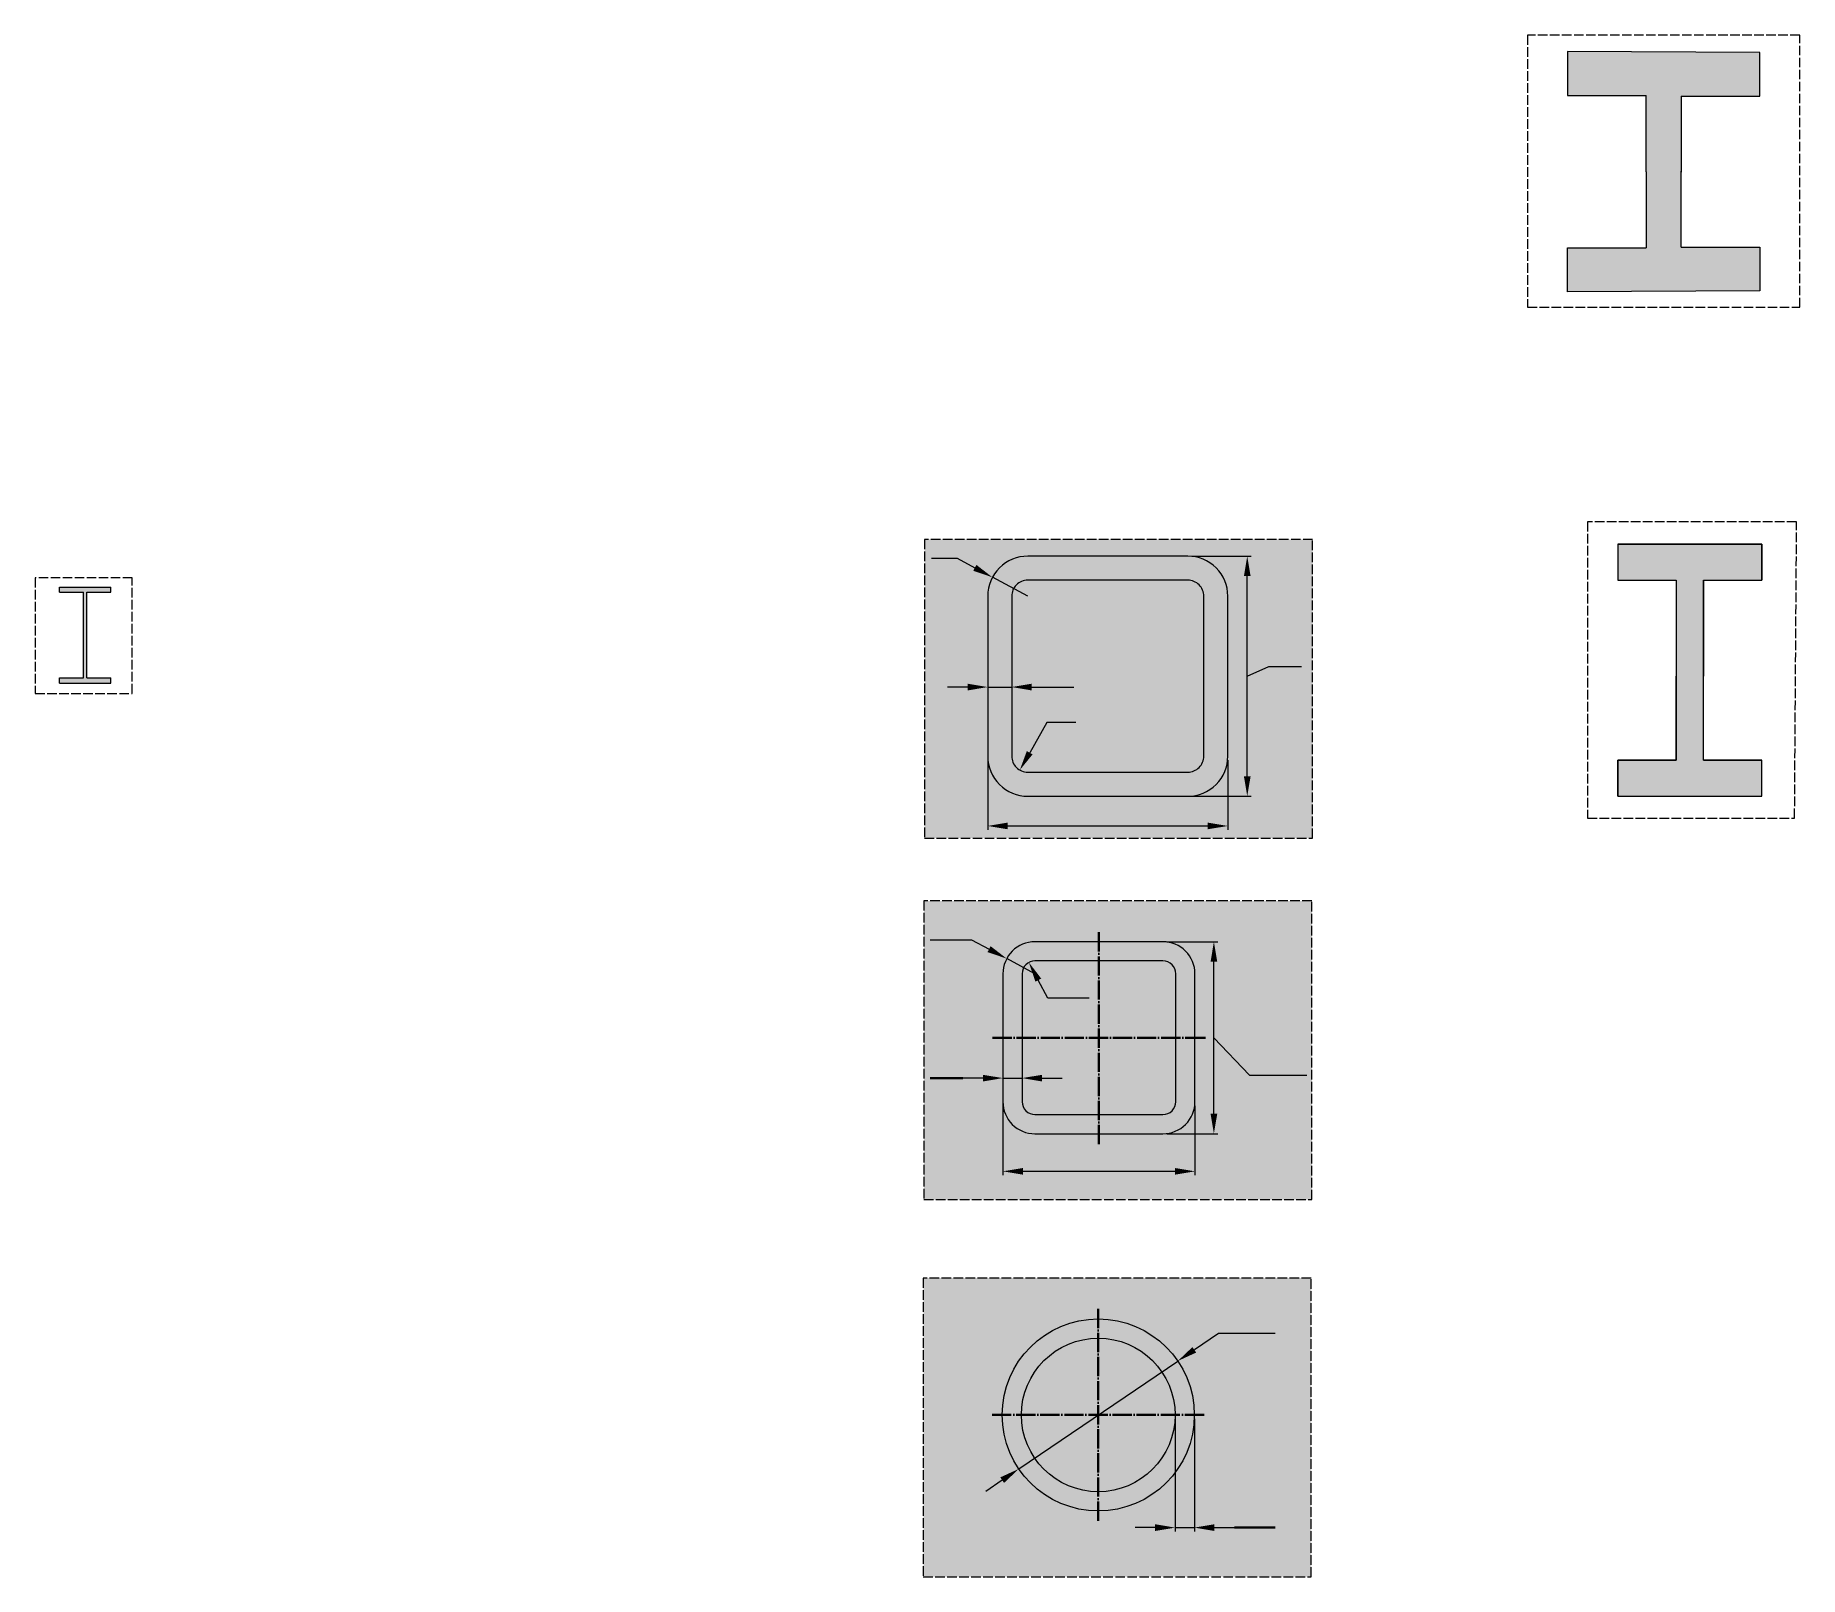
# Model space of a CAD drawing. Header units: inches. Extents: x 655 to 4914, y -744 to 1590.
# Drawn here: x 655 to 2859, y -350 to 1577 of the extents above; entities that cross this region are included whole.
import ezdxf

# ---------------------------------------------------------------- set-up
doc = ezdxf.new("R2010")
doc.units = ezdxf.units.IN
doc.linetypes.add('ACAD_ISO02W100', pattern=[15, 12, -3])
doc.linetypes.add('ACAD_ISO04W100', pattern=[30, 24, -3, 0, -3])
doc.layers.get('0').update_dxf_attribs({"color": 250})
doc.layers.add('2', color=30, linetype='ACAD_ISO02W100')
doc.layers.add('dashdot', color=254, linetype='ACAD_ISO04W100', lineweight=50)
doc.layers.add('sizes', color=254, linetype='Continuous', lineweight=50)
doc.styles.get("Standard").update_dxf_attribs({"font": 'arial.ttf'})
doc.dimstyles.new('Copy of Standard2', dxfattribs={"dimtxt": 10, "dimasz": 25, "dimexe": 5, "dimexo": 5, "dimgap": 1, "dimtad": 1, "dimtoh": 1, "dimdec": 1, "dimzin": 0, "dimdsep": 46, "dimtxsty": 'Standard', "dimcen": 0, "dimadec": 0, "dimazin": 0, "dimtfac": 1, "dimtdec": 1, "dimtmove": 1, "dimatfit": 3, "dimfxl": 1, "dimtolj": 1, "dimtzin": 0, "dimarcsym": 1})
doc.dimstyles.new('Standard2', dxfattribs={"dimtxt": 10, "dimasz": 25, "dimexe": 5, "dimexo": 5, "dimgap": 1, "dimtad": 1, "dimtoh": 1, "dimdec": 1, "dimzin": 0, "dimdsep": 46, "dimtxsty": 'Standard', "dimcen": 0, "dimadec": 0, "dimazin": 0, "dimtfac": 1, "dimtdec": 1, "dimtofl": 0, "dimtmove": 0, "dimatfit": 3, "dimfxl": 1, "dimtolj": 1, "dimtzin": 0, "dimarcsym": 1})

# ---------------------------------------------------------------- blocks, each defined once
blk = doc.blocks.new('*D23')
at = {"layer": 'Defpoints', "color": 0, "transparency": 16777216}
for p in [(1844.4, 682.8), (2144.4, 675.8), (2144.4, 588.6)]:
    blk.add_point(p, dxfattribs=at)
at = {"layer": 'sizes', "color": 0, "lineweight": -2, "transparency": 16777216}
for p, q in [((1844.4, 677.8), (1844.4, 583.6)), ((2144.4, 670.8), (2144.4, 583.6)), ((1869.4, 588.6), (2119.4, 588.6))]:
    blk.add_line(p, q, dxfattribs=at)
at = {"layer": 'sizes', "color": 0, "transparency": 16777216}
for points in [[(1869.4, 592.8), (1869.4, 584.5), (1844.4, 588.6)], [(2119.4, 592.8), (2119.4, 584.5), (2144.4, 588.6)]]:
    blk.add_solid(points, dxfattribs=at)
at = {"layer": 'sizes', "color": 0, "transparency": 16777216, "insert": (1994.4, 594.6), "char_height": 10, "attachment_point": 5}
blk.add_mtext('\\A1;      ', dxfattribs=at)
blk = doc.blocks.new('*D27')
at = {"layer": 'Defpoints', "color": 0, "transparency": 16777216}
for p in [(2094.4, 925.8), (2168.7, 925.8), (2094.4, 625.8)]:
    blk.add_point(p, dxfattribs=at)
at = {"layer": 'sizes', "color": 0, "lineweight": -2, "transparency": 16777216}
for p, q in [((2099.4, 925.8), (2173.7, 925.8)), ((2168.7, 650.8), (2168.7, 900.8)), ((2168.7, 775.8), (2195.7, 787.7)), ((2195.7, 787.7), (2236.6, 787.7)), ((2099.4, 625.8), (2173.7, 625.8))]:
    blk.add_line(p, q, dxfattribs=at)
at = {"layer": 'sizes', "color": 0, "transparency": 16777216}
for points in [[(2164.5, 900.8), (2172.9, 900.8), (2168.7, 925.8)], [(2164.5, 650.8), (2172.9, 650.8), (2168.7, 625.8)]]:
    blk.add_solid(points, dxfattribs=at)
at = {"layer": 'sizes', "color": 0, "transparency": 16777216, "insert": (2216.1, 793.7), "char_height": 10, "attachment_point": 5}
blk.add_mtext('\\A1;          ', dxfattribs=at)
blk = doc.blocks.new('*D28')
at = {"layer": 'Defpoints', "color": 0, "transparency": 16777216}
for p in [(1850.3, 899.4), (1894.4, 875.8)]:
    blk.add_point(p, dxfattribs=at)
at = {"layer": 'sizes', "color": 0, "lineweight": -2, "transparency": 16777216}
for p, q in [((1774.2, 923.1), (1806.3, 923.1)), ((1806.3, 923.1), (1828.3, 911.2)), ((1894.4, 875.8), (1850.3, 899.4))]:
    blk.add_line(p, q, dxfattribs=at)
at = {"layer": 'sizes', "color": 0, "transparency": 16777216}
blk.add_solid([(1830.3, 914.9), (1826.3, 907.6), (1850.3, 899.4)], dxfattribs=at)
at = {"layer": 'sizes', "color": 0, "transparency": 16777216, "insert": (1789.8, 929.1), "char_height": 10, "attachment_point": 5}
blk.add_mtext('\\A1;        ', dxfattribs=at)
blk = doc.blocks.new('*D29')
at = {"layer": 'Defpoints', "color": 0, "transparency": 16777216}
for p in [(1894.4, 675.8), (1884.5, 658.4)]:
    blk.add_point(p, dxfattribs=at)
at = {"layer": 'sizes', "color": 0, "lineweight": -2, "transparency": 16777216}
for p, q in [((1918.4, 717.9), (1896.9, 680.2)), ((1954.4, 717.9), (1918.4, 717.9))]:
    blk.add_line(p, q, dxfattribs=at)
at = {"layer": 'sizes', "color": 0, "transparency": 16777216}
blk.add_solid([(1893.3, 682.2), (1900.5, 678.1), (1884.5, 658.4)], dxfattribs=at)
at = {"layer": 'sizes', "color": 0, "transparency": 16777216, "insert": (1936.9, 723.9), "char_height": 10, "attachment_point": 5}
blk.add_mtext('\\A1;         ', dxfattribs=at)
blk = doc.blocks.new('*D30')
at = {"layer": 'Defpoints', "color": 0, "transparency": 16777216}
for p in [(1844.4, 775.8), (1874.4, 775.8), (1874.4, 762.2)]:
    blk.add_point(p, dxfattribs=at)
at = {"layer": 'sizes', "color": 0, "lineweight": -2, "transparency": 16777216}
for p, q in [((1819.4, 762.2), (1794.4, 762.2)), ((1844.4, 770.8), (1844.4, 757.2)), ((1844.4, 762.2), (1874.4, 762.2)), ((1874.4, 770.8), (1874.4, 757.2)), ((1899.4, 762.2), (1924.4, 762.2))]:
    blk.add_line(p, q, dxfattribs=at)
at = {"layer": 'sizes', "color": 0, "transparency": 16777216}
for points in [[(1819.4, 766.4), (1819.4, 758), (1844.4, 762.2)], [(1899.4, 766.4), (1899.4, 758), (1874.4, 762.2)]]:
    blk.add_solid(points, dxfattribs=at)
at = {"layer": 'sizes', "color": 0, "transparency": 16777216, "insert": (1939.7, 778.7), "char_height": 10, "attachment_point": 5}
blk.add_mtext('\\A1;         ', dxfattribs=at)
blk = doc.blocks.new('*D47')
at = {"layer": 'Defpoints', "color": 0, "transparency": 16777216}
for p in [(1863.4, 249.5), (2103.4, 243.9), (2103.4, 157)]:
    blk.add_point(p, dxfattribs=at)
at = {"layer": 'sizes', "color": 0, "lineweight": -2, "transparency": 16777216}
for p, q in [((1863.4, 244.5), (1863.4, 152)), ((2103.4, 238.9), (2103.4, 152)), ((1888.4, 157), (2078.4, 157))]:
    blk.add_line(p, q, dxfattribs=at)
at = {"layer": 'sizes', "color": 0, "transparency": 16777216}
for points in [[(1888.4, 161.1), (1888.4, 152.8), (1863.4, 157)], [(2078.4, 161.1), (2078.4, 152.8), (2103.4, 157)]]:
    blk.add_solid(points, dxfattribs=at)
at = {"layer": 'sizes', "color": 0, "transparency": 16777216, "insert": (1983.4, 163), "char_height": 10, "attachment_point": 5}
blk.add_mtext('\\A1;      ', dxfattribs=at)
blk = doc.blocks.new('*D49')
at = {"layer": 'Defpoints', "color": 0, "transparency": 16777216}
for p in [(2063.4, 443.9), (2127, 443.9), (2063.4, 203.9)]:
    blk.add_point(p, dxfattribs=at)
at = {"layer": 'sizes', "color": 0, "lineweight": -2, "transparency": 16777216}
for p, q in [((2068.4, 443.9), (2132, 443.9)), ((2127, 228.9), (2127, 418.9)), ((2127, 323.9), (2171.3, 277.2)), ((2171.3, 277.2), (2243.1, 277.2)), ((2068.4, 203.9), (2132, 203.9))]:
    blk.add_line(p, q, dxfattribs=at)
at = {"layer": 'sizes', "color": 0, "transparency": 16777216}
for points in [[(2122.9, 418.9), (2131.2, 418.9), (2127, 443.9)], [(2122.9, 228.9), (2131.2, 228.9), (2127, 203.9)]]:
    blk.add_solid(points, dxfattribs=at)
at = {"layer": 'sizes', "color": 0, "transparency": 16777216, "insert": (2207.2, 283.2), "char_height": 10, "attachment_point": 5}
blk.add_mtext('\\A1;                  ', dxfattribs=at)
blk = doc.blocks.new('*D50')
at = {"layer": 'Defpoints', "color": 0, "transparency": 16777216}
for p in [(1868.2, 422.8), (1903.4, 403.9)]:
    blk.add_point(p, dxfattribs=at)
at = {"layer": 'sizes', "color": 0, "lineweight": -2, "transparency": 16777216}
for p, q in [((1772.6, 446.4), (1824.1, 446.4)), ((1824.1, 446.4), (1846.1, 434.6)), ((1903.4, 403.9), (1868.2, 422.8))]:
    blk.add_line(p, q, dxfattribs=at)
at = {"layer": 'sizes', "color": 0, "transparency": 16777216}
blk.add_solid([(1848.1, 438.3), (1844.2, 431), (1868.2, 422.8)], dxfattribs=at)
at = {"layer": 'sizes', "color": 0, "transparency": 16777216, "insert": (1797.9, 452.4), "char_height": 10, "attachment_point": 5}
blk.add_mtext('\\A1;             ', dxfattribs=at)
blk = doc.blocks.new('*D51')
at = {"layer": 'Defpoints', "color": 0, "transparency": 16777216}
for p in [(1863.4, 273.5), (1887.4, 273.5), (1887.4, 273.5)]:
    blk.add_point(p, dxfattribs=at)
at = {"layer": 'sizes', "color": 0, "lineweight": -2, "transparency": 16777216}
for p, q in [((1838.4, 273.5), (1813.4, 273.5)), ((1863.4, 273.5), (1887.4, 273.5)), ((1912.4, 273.5), (1937.4, 273.5))]:
    blk.add_line(p, q, dxfattribs=at)
at = {"layer": 'sizes', "color": 0, "transparency": 16777216}
for points in [[(1838.4, 277.6), (1838.4, 269.3), (1863.4, 273.5)], [(1912.4, 277.6), (1912.4, 269.3), (1887.4, 273.5)]]:
    blk.add_solid(points, dxfattribs=at)
at = {"layer": 'sizes', "color": 0, "transparency": 16777216, "insert": (1813.4, 279.5), "char_height": 10, "attachment_point": 5}
blk.add_mtext('\\A1;         ', dxfattribs=at)
blk = doc.blocks.new('*D73')
at = {"layer": 'Defpoints', "color": 0, "transparency": 16777216}
for p in [(2081.9, -80.1), (1883.3, -214.9)]:
    blk.add_point(p, dxfattribs=at)
at = {"layer": 'sizes', "color": 0, "lineweight": -2, "transparency": 16777216}
for p, q in [((2132.7, -45.6), (2102.6, -66.1)), ((2203.6, -45.6), (2132.7, -45.6)), ((1883.3, -214.9), (2081.9, -80.1)), ((1862.6, -228.9), (1841.9, -243))]:
    blk.add_line(p, q, dxfattribs=at)
at = {"layer": 'sizes', "color": 0, "transparency": 16777216}
for points in [[(2100.2, -62.7), (2104.9, -69.5), (2081.9, -80.1)], [(1860.2, -225.5), (1864.9, -232.4), (1883.3, -214.9)]]:
    blk.add_solid(points, dxfattribs=at)
at = {"layer": 'sizes', "color": 0, "transparency": 16777216, "insert": (2168.7, -39.6), "char_height": 10, "attachment_point": 5}
blk.add_mtext('\\A1;                  ', dxfattribs=at)
blk = doc.blocks.new('*D74')
at = {"layer": 'Defpoints', "color": 0, "transparency": 16777216}
for p in [(2078.6, -147.5), (2102.6, -147.5), (2102.6, -288.3)]:
    blk.add_point(p, dxfattribs=at)
at = {"layer": 'sizes', "color": 0, "lineweight": -2, "transparency": 16777216}
for p, q in [((2078.6, -152.5), (2078.6, -293.3)), ((2102.6, -152.5), (2102.6, -293.3)), ((2053.6, -288.3), (2028.6, -288.3)), ((2078.6, -288.3), (2102.6, -288.3)), ((2127.6, -288.3), (2152.6, -288.3))]:
    blk.add_line(p, q, dxfattribs=at)
at = {"layer": 'sizes', "color": 0, "transparency": 16777216}
for points in [[(2053.6, -284.1), (2053.6, -292.5), (2078.6, -288.3)], [(2127.6, -284.1), (2127.6, -292.5), (2102.6, -288.3)]]:
    blk.add_solid(points, dxfattribs=at)
at = {"layer": 'sizes', "color": 0, "transparency": 16777216, "insert": (2147.6, -282.3), "char_height": 10, "attachment_point": 5}
blk.add_mtext('\\A1;                  ', dxfattribs=at)
blk = doc.blocks.new('*D88')
at = {"layer": 'Defpoints', "color": 0, "transparency": 16777216}
for p in [(1895.9, 418), (1903.4, 403.9)]:
    blk.add_point(p, dxfattribs=at)
at = {"layer": 'sizes', "color": 0, "lineweight": -2, "transparency": 16777216}
for p, q in [((1919.6, 373.5), (1907.6, 396)), ((1971.1, 373.5), (1919.6, 373.5))]:
    blk.add_line(p, q, dxfattribs=at)
at = {"layer": 'sizes', "color": 0, "transparency": 16777216}
blk.add_solid([(1911.3, 397.9), (1904, 394), (1895.9, 418)], dxfattribs=at)
at = {"layer": 'sizes', "color": 0, "transparency": 16777216, "insert": (1945.8, 379.5), "char_height": 10, "attachment_point": 5}
blk.add_mtext('\\A1;             ', dxfattribs=at)

msp = doc.modelspace()

# ---------------------------------------------------------------- hatches: boundary and pattern name
at = {"true_color": 0x2fa572}
h = msp.add_hatch(color=115, dxfattribs=at)
h.dxf.hatch_style = 1
h.paths.add_polyline_path([(2568.93, 1556.32), (2568.93, 1501.32), (2666.93, 1501.32), (2666.93, 1406.32), (2666.93, 1311.32), (2568.93, 1311.32), (2568.93, 1256.32), (2808.93, 1257.26), (2808.93, 1311.79), (2710.93, 1311.79), (2710.93, 1406.79), (2710.93, 1500.86), (2808.93, 1500.86), (2808.93, 1555.39)])
at = {"true_color": 0x40c057}
h = msp.add_hatch(color=105, dxfattribs=at)
h.dxf.hatch_style = 1
h.paths.add_polyline_path([(2738.74, 895.81), (2811.74, 895.81), (2811.74, 940.81), (2631.74, 940.81), (2631.74, 895.81), (2704.74, 895.81), (2704.74, 775.81), (2704.74, 670.81), (2631.74, 670.81), (2631.74, 625.81), (2811.74, 625.81), (2811.74, 670.81), (2738.74, 670.81), (2738.74, 775.81)])
at = {"true_color": 0x139b48}
h = msp.add_hatch(color=114, dxfattribs=at)
h.dxf.hatch_style = 1
h.paths.add_polyline_path([(714.67, 880.95), (714.67, 773.55), (684.87, 773.55), (684.87, 767.25), (748.87, 767.25), (748.87, 773.55), (719.07, 773.55), (719.07, 880.95), (748.87, 880.95), (748.87, 887.25), (684.87, 887.25), (684.87, 880.95)])
at = {"true_color": 0x000000}
h = msp.add_hatch(color=18, dxfattribs=at)
h.dxf.hatch_style = 1
h.paths.add_polyline_path([(1764.73, 494.97), (1764.73, 121.75), (2249.44, 121.75), (2249.44, 494.97)])
h.paths.add_polyline_path([(1903.41, 443.92), (2063.41, 443.92, -0.4142136), (2103.41, 403.92), (2103.41, 243.92, -0.4142136), (2063.41, 203.92), (1903.41, 203.92, -0.4142136), (1863.41, 243.92), (1863.41, 403.92, -0.4142136)], flags=16)
h.paths.add_polyline_path([(1903.41, 419.92), (2063.41, 419.92, -0.4142136), (2079.41, 403.92), (2079.41, 243.92, -0.4142136), (2063.41, 227.92), (1903.41, 227.92, -0.4142136), (1887.41, 243.92), (1887.41, 403.92, -0.4142136)], flags=0)
h.paths.add_polyline_path([(1903.41, 419.92, 0.4142136), (1887.41, 403.92), (1887.41, 243.92, 0.4142136), (1903.41, 227.92), (2063.41, 227.92, 0.4142136), (2079.41, 243.92), (2079.41, 403.92, 0.4142136), (2063.41, 419.92)], flags=0)
msp.add_hatch(color=18, dxfattribs=at).paths.add_polyline_path([(1903.41, 419.92, 0.4142136), (1887.41, 403.92), (1887.41, 243.92, 0.4142136), (1903.41, 227.92), (2063.41, 227.92, 0.4142136), (2079.41, 243.92), (2079.41, 403.92, 0.4142136), (2063.41, 419.92)])
at = {"layer": 'sizes', "true_color": 0x000000}
h = msp.add_hatch(color=18, dxfattribs=at)
h.paths.add_polyline_path([(1765.65, 573.5), (2250.36, 573.5), (2250.36, 946.72), (1765.65, 946.72)])
h.paths.add_polyline_path([(1844.41, 875.81, -0.4142136), (1894.41, 925.81), (2094.41, 925.81, -0.4142136), (2144.41, 875.81), (2144.41, 675.81, -0.4142136), (2094.41, 625.81), (1894.41, 625.81, -0.4142136), (1844.41, 675.81)], flags=16)
h.paths.add_polyline_path([(1874.41, 875.81, -0.4142136), (1894.41, 895.81), (2094.41, 895.81, -0.4142136), (2114.41, 875.81), (2114.41, 675.81, -0.4142136), (2094.41, 655.81), (1894.41, 655.81, -0.4142136), (1874.41, 675.81)], flags=0)
h.paths.add_polyline_path([(1894.41, 895.81, 0.4142136), (1874.41, 875.81), (1874.41, 675.81, 0.4142136), (1894.41, 655.81), (2094.41, 655.81, 0.4142136), (2114.41, 675.81), (2114.41, 875.81, 0.4142136), (2094.41, 895.81)], flags=0)
at = {"layer": 'sizes', "true_color": 0x2fa572}
h = msp.add_hatch(color=115, dxfattribs=at)
h.paths.add_polyline_path([(1844.41, 675.81, 0.4142136), (1894.41, 625.81), (2094.41, 625.81, 0.4142136), (2144.41, 675.81), (2144.41, 875.81, 0.4142136), (2094.41, 925.81), (1894.41, 925.81, 0.4142136), (1844.41, 875.81)])
h.paths.add_polyline_path([(1874.41, 875.81, -0.4142136), (1894.41, 895.81), (2094.41, 895.81, -0.4142136), (2114.41, 875.81), (2114.41, 675.81, -0.4142136), (2094.41, 655.81), (1894.41, 655.81, -0.4142136), (1874.41, 675.81)], flags=16)
at = {"layer": 'sizes', "true_color": 0x000000}
msp.add_hatch(color=18, dxfattribs=at).paths.add_polyline_path([(1894.41, 895.81, 0.4142136), (1874.41, 875.81), (1874.41, 675.81, 0.4142136), (1894.41, 655.81), (2094.41, 655.81, 0.4142136), (2114.41, 675.81), (2114.41, 875.81, 0.4142136), (2094.41, 895.81)])
at = {"layer": 'sizes', "true_color": 0x2fa572}
h = msp.add_hatch(color=115, dxfattribs=at)
h.paths.add_polyline_path([(1863.41, 243.92, 0.4142136), (1903.41, 203.92), (2063.41, 203.92, 0.4142136), (2103.41, 243.92), (2103.41, 403.92, 0.4142136), (2063.41, 443.92), (1903.41, 443.92, 0.4142136), (1863.41, 403.92)])
h.paths.add_polyline_path([(1887.41, 403.92, -0.4142136), (1903.41, 419.92), (2063.41, 419.92, -0.4142136), (2079.41, 403.92), (2079.41, 243.92, -0.4142136), (2063.41, 227.92), (1903.41, 227.92, -0.4142136), (1887.41, 243.92)], flags=16)
at = {"layer": 'sizes', "true_color": 0x000000}
h = msp.add_hatch(color=18, dxfattribs=at)
h.dxf.hatch_style = 1
h.paths.add_polyline_path([(1763.89, -349.67), (2248.6, -349.67), (2248.6, 23.55), (1763.89, 23.55)])
h.paths.add_polyline_path([(2102.57, -147.51, -1), (1862.57, -147.51, -1)], flags=16)
h.paths.add_polyline_path([(2078.57, -147.51, -1), (1886.57, -147.51, -1)], flags=0)
h.paths.add_polyline_path([(1886.57, -147.51, 1), (2078.57, -147.51, 1)], flags=0)
at = {"layer": 'sizes', "true_color": 0x2fa572}
h = msp.add_hatch(color=115, dxfattribs=at)
h.dxf.hatch_style = 1
h.paths.add_polyline_path([(1862.57, -147.51, 1), (2102.57, -147.51, 1)])
h.paths.add_polyline_path([(2078.57, -147.51, -1), (1886.57, -147.51, -1)], flags=16)
at = {"layer": 'sizes', "true_color": 0x000000}
h = msp.add_hatch(color=18, dxfattribs=at)
h.dxf.hatch_style = 1
h.paths.add_polyline_path([(1886.57, -147.51, 1), (2078.57, -147.51, 1)])

# ---------------------------------------------------------------- linework, layer by layer
for p, q in [((2631.74, 940.81), (2811.74, 940.81)), ((2631.74, 940.81), (2631.74, 895.81)), ((2811.74, 940.81), (2811.74, 895.81)), ((684.87, 880.95), (684.87, 887.25)), ((684.87, 887.25), (748.87, 887.25)), ((748.87, 880.95), (748.87, 887.25)), ((2631.74, 895.81), (2704.74, 895.81)), ((2704.74, 895.81), (2704.74, 775.81)), ((2738.74, 895.81), (2811.74, 895.81)), ((2738.74, 895.81), (2738.74, 775.81)), ((684.87, 880.95), (714.67, 880.95)), ((714.67, 773.55), (714.67, 880.95)), ((719.07, 773.55), (719.07, 880.95)), ((719.07, 880.95), (748.87, 880.95)), ((684.87, 767.25), (684.87, 773.55)), ((684.87, 773.55), (714.67, 773.55)), ((719.07, 773.55), (748.87, 773.55)), ((748.87, 767.25), (748.87, 773.55)), ((2704.74, 670.81), (2704.74, 775.81)), ((2738.74, 670.81), (2738.74, 775.81)), ((684.87, 767.25), (748.87, 767.25)), ((2631.74, 625.81), (2631.74, 670.81)), ((2631.74, 670.81), (2704.74, 670.81)), ((2738.74, 670.81), (2811.74, 670.81)), ((2811.74, 625.81), (2811.74, 670.81)), ((2631.74, 625.81), (2811.74, 625.81))]:
    msp.add_line(p, q)
for points in [[(2710.93, 1500.86), (2808.93, 1500.86), (2808.93, 1555.39), (2568.93, 1556.32), (2568.93, 1501.32), (2666.93, 1501.32)], [(2666.93, 1406.32), (2666.93, 1501.32)], [(2710.93, 1500.86), (2710.93, 1405.86)], [(2666.93, 1406.32), (2666.93, 1311.32)], [(2710.93, 1311.79), (2710.93, 1406.79)], [(2710.93, 1311.79), (2808.93, 1311.79), (2808.93, 1257.26), (2568.93, 1256.32), (2568.93, 1311.32), (2666.93, 1311.32)]]:
    msp.add_lwpolyline(points)
msp.add_lwpolyline([(2811.74, 670.81), (2738.74, 670.81), (2738.74, 775.81), (2738.74, 895.81), (2811.74, 895.81), (2811.74, 940.81), (2631.74, 940.81), (2631.74, 895.81), (2704.74, 895.81), (2704.74, 775.81), (2704.74, 670.81), (2631.74, 670.81), (2631.74, 625.81), (2811.74, 625.81)], close=True)
at = {"transparency": 33554687}
for points in [[(1894.41, 625.81), (2094.41, 625.81, 0.4142136), (2144.41, 675.81), (2144.41, 875.81, 0.4142136), (2094.41, 925.81), (1894.41, 925.81, 0.4142136), (1844.41, 875.81), (1844.41, 675.81, 0.4142136)], [(1894.41, 655.81), (2094.41, 655.81, 0.4142136), (2114.41, 675.81), (2114.41, 875.81, 0.4142136), (2094.41, 895.81), (1894.41, 895.81, 0.4142136), (1874.41, 875.81), (1874.41, 675.81, 0.4142136)], [(1903.41, 203.92), (2063.41, 203.92, 0.4142136), (2103.41, 243.92), (2103.41, 403.92, 0.4142136), (2063.41, 443.92), (1903.41, 443.92, 0.4142136), (1863.41, 403.92), (1863.41, 243.92, 0.4142136)], [(1903.41, 227.92), (2063.41, 227.92, 0.4142136), (2079.41, 243.92), (2079.41, 403.92, 0.4142136), (2063.41, 419.92), (1903.41, 419.92, 0.4142136), (1887.41, 403.92), (1887.41, 243.92, 0.4142136)]]:
    msp.add_lwpolyline(points, format="xyb", close=True, dxfattribs=at)
for radius in [120, 96]:
    msp.add_circle((1982.57, -147.51), radius)
at = {"layer": '2'}
for points in [[(2518.93, 1236.79), (2858.93, 1236.79), (2858.93, 1576.79), (2518.93, 1576.79)], [(2593.74, 598.45), (2852.53, 598.45), (2855, 968.65), (2593.74, 968.65)], [(1765.65, 573.5), (2250.36, 573.5), (2250.36, 946.72), (1765.65, 946.72)], [(654.51, 754.25), (775.75, 754.25), (775.75, 898.75), (654.51, 898.75)], [(1764.73, 121.75), (2249.44, 121.75), (2249.44, 494.97), (1764.73, 494.97)], [(1763.89, -349.67), (2248.6, -349.67), (2248.6, 23.55), (1763.89, 23.55)]]:
    msp.add_lwpolyline(points, close=True, dxfattribs=at)
at = {"layer": 'dashdot'}
for p, q in [((1983.41, 190.92), (1983.41, 456.92)), ((1863.41, 323.92), (1850.41, 323.92)), ((1850.41, 323.92), (2116.41, 323.92)), ((2103.41, 323.92), (2116.41, 323.92)), ((1982.57, -14.86), (1982.57, -281.02)), ((1849.92, -147.51), (2116.09, -147.51))]:
    msp.add_line(p, q, dxfattribs=at)
at = {"layer": 'Defpoints'}
msp.add_line((1924.41, 762.19), (1952.08, 762.19), dxfattribs=at)
at = {"layer": 'sizes'}
for p, q in [((1772.64, 273.46), (1813.41, 273.46)), ((2152.57, -288.3), (2203.6, -288.3))]:
    msp.add_line(p, q, dxfattribs=at)

# ---------------------------------------------------------------- dimensions: what is measured, and where the dimension line sits
for center, mpoint, text, picture, middle in [((1894.41, 875.81), (1850.35, 899.44), '        ', '*D28', (1789.75, 929.06)), ((1903.41, 403.92), (1868.16, 422.82), '             ', '*D50', (1797.87, 452.44))]:
    dim = msp.add_radius_dim(center=center, mpoint=mpoint, text=text, dimstyle='Copy of Standard2', dxfattribs=at)
    dim.commit()
    dim.dimension.update_dxf_attribs({"geometry": picture, "text_midpoint": middle})
for base, p1, p2, text, picture, middle in [((2168.69, 925.81), (2094.41, 625.81), (2094.41, 925.81), '          ', '*D27', (2196.74, 787.7)), ((2127.04, 443.92), (2063.41, 203.92), (2063.41, 443.92), '                  ', '*D49', (2172.28, 277.18))]:
    dim = msp.add_linear_dim(base=base, p1=p1, p2=p2, angle=90, text=text, dimstyle='Copy of Standard2', dxfattribs=at)
    dim.commit()
    dim.dimension.update_dxf_attribs({"geometry": picture, "text_midpoint": middle, "dimtype": 160})
for base, p1, p2, text, dimstyle, picture, middle in [((1874.41, 762.19), (1844.41, 775.81), (1874.41, 775.81), '         ', 'Copy of Standard2', '*D30', (1939.69, 772.71)), ((2144.41, 588.62), (1844.41, 682.82), (2144.41, 675.81), '      ', 'Standard2', '*D23', (1994.41, 588.62)), ((1887.41, 273.46), (1863.41, 273.46), (1887.41, 273.46), '         ', 'Copy of Standard2', '*D51', (1813.41, 273.46)), ((2103.41, 156.97), (1863.41, 249.52), (2103.41, 243.92), '      ', 'Standard2', '*D47', (1983.41, 156.97)), ((2102.57, -288.3), (2078.57, -147.51), (2102.57, -147.51), '                  ', 'Copy of Standard2', '*D74', (2147.58, -288.3))]:
    dim = msp.add_linear_dim(base=base, p1=p1, p2=p2, text=text, dimstyle=dimstyle, dxfattribs=at)
    dim.commit()
    dim.dimension.update_dxf_attribs({"geometry": picture, "text_midpoint": middle, "dimtype": 160})
for center, mpoint, text, picture, middle in [((1894.41, 675.81), (1884.5, 658.44), '         ', '*D29', (1918.44, 717.9)), ((1903.41, 403.92), (1895.89, 418.04), '             ', '*D88', (1919.62, 373.52))]:
    dim = msp.add_radius_dim(center=center, mpoint=mpoint, text=text, dimstyle='Copy of Standard2', dxfattribs=at)
    dim.commit()
    dim.dimension.update_dxf_attribs({"geometry": picture, "text_midpoint": middle, "dimtype": 164})
dim = msp.add_diameter_dim_2p(p1=(1883.27, -214.88), p2=(2081.87, -80.14), text='                  ', dimstyle='Copy of Standard2', dxfattribs=at)
dim.commit()
dim.dimension.update_dxf_attribs({"geometry": '*D73', "text_midpoint": (2132.74, -45.62), "dimtype": 163})

doc.saveas('drawing.dxf')
